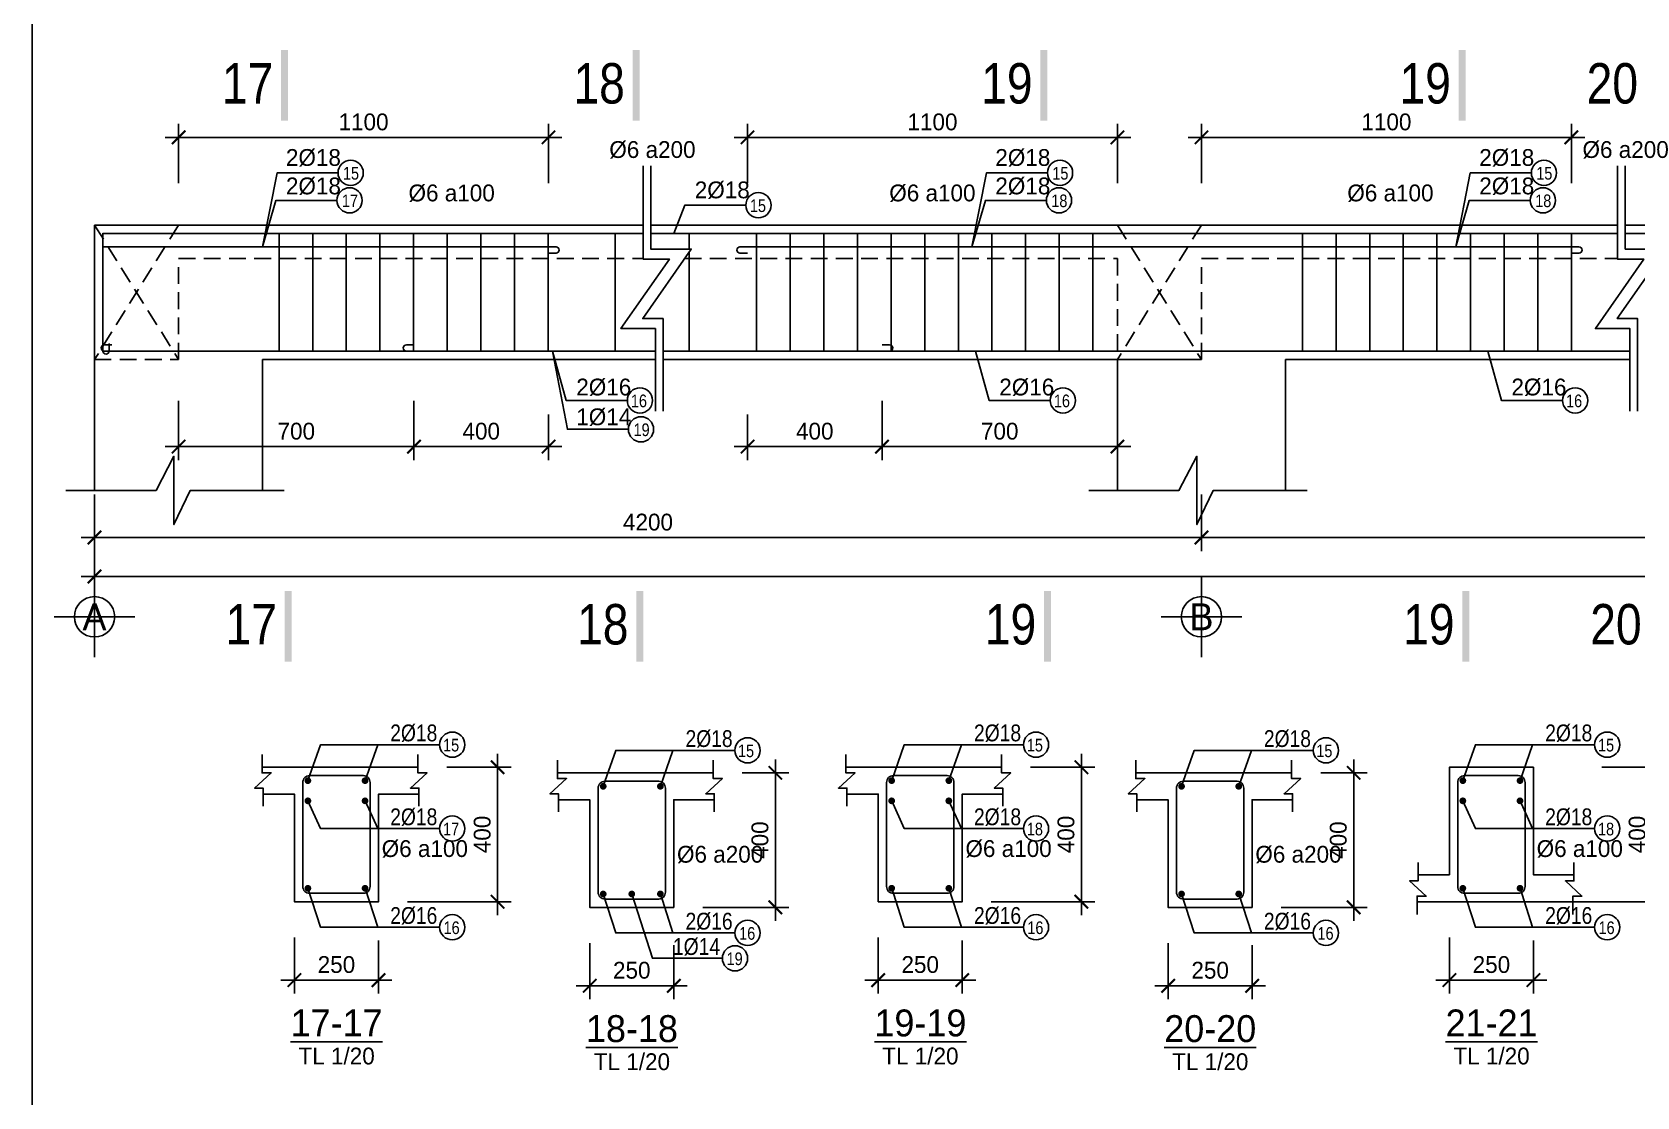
# Model space of a CAD drawing. Extents: x -317 to 4260, y -2056 to 757.
# Drawn here: x 3420.4 to 3659, y 491.1 to 649.3 of the extents above; entities that cross this region are included whole.
import ezdxf
from ezdxf.enums import TextEntityAlignment as Align

# ---------------------------------------------------------------- set-up
doc = ezdxf.new("R2010")
doc.units = 0
doc.header["$MEASUREMENT"] = 0
doc.linetypes.add('CENTER2', pattern=[1.125, 0.75, -0.125, 0.125, -0.125])
doc.linetypes.add('HIDDEN', pattern=[0.375, 0.25, -0.125])
doc.layers.get('0').update_dxf_attribs({"linetype": 'CONTINUOUS'})
doc.layers.get('DEFPOINTS').update_dxf_attribs({"linetype": 'CONTINUOUS'})
for name, color, linetype in [('cot', 8, 'CONTINUOUS'), ('DAI', 3, 'CONTINUOUS'), ('DIM', 1, 'CONTINUOUS'), ('DUT', 7, 'CENTER2'), ('MOTAAR', 1, 'CONTINUOUS'), ('TEXT', 7, 'CONTINUOUS'), ('THEP', 6, 'CONTINUOUS'), ('TU1', 9, 'CONTINUOUS'), ('TUONG', 7, 'CONTINUOUS')]:
    doc.layers.add(name, color=color, linetype=linetype)
doc.styles.add('DIM-NEW', font='VHELVCN.TTF')
doc.styles.add('style1', font='VGOUDYN.TTF')
doc.styles.add('T1', font='romans.shx')
doc.styles.add('T2', font='VTIMESN.TTF')
doc.dimstyles.new('TL20', dxfattribs={"dimtxt": 2.5, "dimasz": 2, "dimexe": 2, "dimexo": 2, "dimgap": 1, "dimtad": 1, "dimdec": 0, "dimlfac": 20, "dimzin": 0, "dimdsep": 46, "dimtxsty": 'T2', "dimblk": 'ARCHTICK', "dimcen": 2.5, "dimdle": 2, "dimclrd": 1, "dimclre": 1, "dimclrt": 2, "dimadec": 0, "dimazin": 0, "dimtfac": 1, "dimtdec": 0, "dimtix": 1, "dimtofl": 0, "dimtmove": 0, "dimatfit": 0, "dimldrblk": 'ARCHTICK', "dimfxl": 0, "dimtolj": 1, "dimtzin": 0, "dimlwd": -1, "dimlwe": -1, "dimarcsym": 0})

# ---------------------------------------------------------------- blocks, each defined once
blk = doc.blocks.new('_ARCHTICK')
at = {"color": 0, "linetype": 'ByBlock', "const_width": 0.15}
blk.add_lwpolyline([(-0.5, -0.5), (0.5, 0.5)], dxfattribs=at)
blk = doc.blocks.new('*D169')
at = {"layer": 'cot', "color": 1}
for p, q in [((3489.58, 542.07), (3489.58, 518.07)), ((3482.02, 540.07), (3491.58, 540.07)), ((3476.17, 520.07), (3491.58, 520.07))]:
    blk.add_line(p, q, dxfattribs=at)
at = {"layer": 'DEFPOINTS', "color": 0}
for p in [(3480.02, 540.07), (3474.17, 520.07), (3489.58, 520.07)]:
    blk.add_point(p, dxfattribs=at)
at = {"layer": 'cot', "color": 1, "xscale": 2, "yscale": 2, "zscale": 2}
for p, rotation in [((3489.58, 540.07), 90), ((3489.58, 520.07), 270)]:
    blk.add_blockref('_ARCHTICK', p, dxfattribs=dict(at, rotation=rotation))
at = {"layer": 'cot', "color": 2, "lineweight": -2, "insert": (3487.3, 530.07), "char_height": 2.5, "attachment_point": 5, "rotation": 90, "style": 'T2'}
blk.add_mtext('\\A1;400', dxfattribs=at)
blk = doc.blocks.new('*D168')
at = {"layer": 'cot', "color": 1}
for p, q in [((3459.37, 514.75), (3459.37, 506.42)), ((3471.87, 514.3), (3471.87, 506.42)), ((3457.37, 508.42), (3473.87, 508.42))]:
    blk.add_line(p, q, dxfattribs=at)
at = {"layer": 'DEFPOINTS', "color": 0}
for p in [(3459.37, 516.75), (3471.87, 516.3), (3471.87, 508.42)]:
    blk.add_point(p, dxfattribs=at)
at = {"layer": 'cot', "color": 1, "xscale": 2, "yscale": 2, "zscale": 2, "rotation": 180}
blk.add_blockref('_ARCHTICK', (3459.37, 508.42), dxfattribs=at)
at = {"layer": 'cot', "color": 1, "xscale": 2, "yscale": 2, "zscale": 2}
blk.add_blockref('_ARCHTICK', (3471.87, 508.42), dxfattribs=at)
at = {"layer": 'cot', "color": 2, "lineweight": -2, "insert": (3465.62, 510.72), "char_height": 2.5, "attachment_point": 5, "style": 'T2'}
blk.add_mtext('\\A1;250', dxfattribs=at)
blk = doc.blocks.new('*D171')
at = {"layer": 'cot', "color": 1}
for p, q in [((3530.88, 541.23), (3530.88, 517.23)), ((3525.97, 539.23), (3532.88, 539.23)), ((3520.12, 519.23), (3532.88, 519.23))]:
    blk.add_line(p, q, dxfattribs=at)
at = {"layer": 'DEFPOINTS', "color": 0}
for p in [(3523.97, 539.23), (3518.12, 519.23), (3530.88, 519.23)]:
    blk.add_point(p, dxfattribs=at)
at = {"layer": 'cot', "color": 1, "xscale": 2, "yscale": 2, "zscale": 2}
for p, rotation in [((3530.88, 539.23), 90), ((3530.88, 519.23), 270)]:
    blk.add_blockref('_ARCHTICK', p, dxfattribs=dict(at, rotation=rotation))
at = {"layer": 'cot', "color": 2, "lineweight": -2, "insert": (3528.6, 529.23), "char_height": 2.5, "attachment_point": 5, "rotation": 90, "style": 'T2'}
blk.add_mtext('\\A1;400', dxfattribs=at)
blk = doc.blocks.new('*D170')
at = {"layer": 'cot', "color": 1}
for p, q in [((3503.28, 513.9), (3503.28, 505.57)), ((3515.78, 513.62), (3515.78, 505.57)), ((3501.28, 507.57), (3517.78, 507.57))]:
    blk.add_line(p, q, dxfattribs=at)
at = {"layer": 'DEFPOINTS', "color": 0}
for p in [(3503.28, 515.9), (3515.78, 515.62), (3515.78, 507.57)]:
    blk.add_point(p, dxfattribs=at)
at = {"layer": 'cot', "color": 1, "xscale": 2, "yscale": 2, "zscale": 2, "rotation": 180}
blk.add_blockref('_ARCHTICK', (3503.28, 507.57), dxfattribs=at)
at = {"layer": 'cot', "color": 1, "xscale": 2, "yscale": 2, "zscale": 2}
blk.add_blockref('_ARCHTICK', (3515.78, 507.57), dxfattribs=at)
at = {"layer": 'cot', "color": 2, "lineweight": -2, "insert": (3509.53, 509.87), "char_height": 2.5, "attachment_point": 5, "style": 'T2'}
blk.add_mtext('\\A1;250', dxfattribs=at)
blk = doc.blocks.new('*D173')
at = {"layer": 'cot', "color": 1}
for p, q in [((3546.17, 514.75), (3546.17, 506.42)), ((3558.67, 514.3), (3558.67, 506.42)), ((3544.17, 508.42), (3560.67, 508.42))]:
    blk.add_line(p, q, dxfattribs=at)
at = {"layer": 'DEFPOINTS', "color": 0}
for p in [(3546.17, 516.75), (3558.67, 516.3), (3558.67, 508.42)]:
    blk.add_point(p, dxfattribs=at)
at = {"layer": 'cot', "color": 1, "xscale": 2, "yscale": 2, "zscale": 2, "rotation": 180}
blk.add_blockref('_ARCHTICK', (3546.17, 508.42), dxfattribs=at)
at = {"layer": 'cot', "color": 1, "xscale": 2, "yscale": 2, "zscale": 2}
blk.add_blockref('_ARCHTICK', (3558.67, 508.42), dxfattribs=at)
at = {"layer": 'cot', "color": 2, "lineweight": -2, "insert": (3552.42, 510.72), "char_height": 2.5, "attachment_point": 5, "style": 'T2'}
blk.add_mtext('\\A1;250', dxfattribs=at)
blk = doc.blocks.new('*D172')
at = {"layer": 'cot', "color": 1}
for p, q in [((3576.38, 542.07), (3576.38, 518.07)), ((3568.82, 540.07), (3578.38, 540.07)), ((3562.97, 520.07), (3578.38, 520.07))]:
    blk.add_line(p, q, dxfattribs=at)
at = {"layer": 'DEFPOINTS', "color": 0}
for p in [(3566.82, 540.07), (3560.97, 520.07), (3576.38, 520.07)]:
    blk.add_point(p, dxfattribs=at)
at = {"layer": 'cot', "color": 1, "xscale": 2, "yscale": 2, "zscale": 2}
for p, rotation in [((3576.38, 540.07), 90), ((3576.38, 520.07), 270)]:
    blk.add_blockref('_ARCHTICK', p, dxfattribs=dict(at, rotation=rotation))
at = {"layer": 'cot', "color": 2, "lineweight": -2, "insert": (3574.1, 530.07), "char_height": 2.5, "attachment_point": 5, "rotation": 90, "style": 'T2'}
blk.add_mtext('\\A1;400', dxfattribs=at)
blk = doc.blocks.new('*D175')
at = {"layer": 'cot', "color": 1}
for p, q in [((3589.28, 513.9), (3589.28, 505.57)), ((3601.78, 513.62), (3601.78, 505.57)), ((3587.28, 507.57), (3603.78, 507.57))]:
    blk.add_line(p, q, dxfattribs=at)
at = {"layer": 'DEFPOINTS', "color": 0}
for p in [(3589.28, 515.9), (3601.78, 515.62), (3601.78, 507.57)]:
    blk.add_point(p, dxfattribs=at)
at = {"layer": 'cot', "color": 1, "xscale": 2, "yscale": 2, "zscale": 2, "rotation": 180}
blk.add_blockref('_ARCHTICK', (3589.28, 507.57), dxfattribs=at)
at = {"layer": 'cot', "color": 1, "xscale": 2, "yscale": 2, "zscale": 2}
blk.add_blockref('_ARCHTICK', (3601.78, 507.57), dxfattribs=at)
at = {"layer": 'cot', "color": 2, "lineweight": -2, "insert": (3595.53, 509.87), "char_height": 2.5, "attachment_point": 5, "style": 'T2'}
blk.add_mtext('\\A1;250', dxfattribs=at)
blk = doc.blocks.new('*D174')
at = {"layer": 'cot', "color": 1}
for p, q in [((3616.87, 541.23), (3616.87, 517.23)), ((3611.97, 539.23), (3618.87, 539.23)), ((3606.11, 519.23), (3618.87, 519.23))]:
    blk.add_line(p, q, dxfattribs=at)
at = {"layer": 'DEFPOINTS', "color": 0}
for p in [(3609.97, 539.23), (3604.11, 519.23), (3616.87, 519.23)]:
    blk.add_point(p, dxfattribs=at)
at = {"layer": 'cot', "color": 1, "xscale": 2, "yscale": 2, "zscale": 2}
for p, rotation in [((3616.87, 539.23), 90), ((3616.87, 519.23), 270)]:
    blk.add_blockref('_ARCHTICK', p, dxfattribs=dict(at, rotation=rotation))
at = {"layer": 'cot', "color": 2, "lineweight": -2, "insert": (3614.59, 529.23), "char_height": 2.5, "attachment_point": 5, "rotation": 90, "style": 'T2'}
blk.add_mtext('\\A1;400', dxfattribs=at)
blk = doc.blocks.new('*D177')
at = {"layer": 'cot', "color": 1}
for p, q in [((3661.31, 542.07), (3661.31, 518.07)), ((3653.75, 540.07), (3663.31, 540.07)), ((3647.89, 520.07), (3663.31, 520.07))]:
    blk.add_line(p, q, dxfattribs=at)
at = {"layer": 'DEFPOINTS', "color": 0}
for p in [(3651.75, 540.07), (3645.89, 520.07), (3661.31, 520.07)]:
    blk.add_point(p, dxfattribs=at)
at = {"layer": 'cot', "color": 1, "xscale": 2, "yscale": 2, "zscale": 2}
for p, rotation in [((3661.31, 540.07), 90), ((3661.31, 520.07), 270)]:
    blk.add_blockref('_ARCHTICK', p, dxfattribs=dict(at, rotation=rotation))
at = {"layer": 'cot', "color": 2, "lineweight": -2, "insert": (3659.03, 530.07), "char_height": 2.5, "attachment_point": 5, "rotation": 90, "style": 'T2'}
blk.add_mtext('\\A1;400', dxfattribs=at)
blk = doc.blocks.new('*D176')
at = {"layer": 'cot', "color": 1}
for p, q in [((3631.1, 514.75), (3631.1, 506.42)), ((3643.6, 514.3), (3643.6, 506.42)), ((3629.1, 508.42), (3645.6, 508.42))]:
    blk.add_line(p, q, dxfattribs=at)
at = {"layer": 'DEFPOINTS', "color": 0}
for p in [(3631.1, 516.75), (3643.6, 516.3), (3643.6, 508.42)]:
    blk.add_point(p, dxfattribs=at)
at = {"layer": 'cot', "color": 1, "xscale": 2, "yscale": 2, "zscale": 2, "rotation": 180}
blk.add_blockref('_ARCHTICK', (3631.1, 508.42), dxfattribs=at)
at = {"layer": 'cot', "color": 1, "xscale": 2, "yscale": 2, "zscale": 2}
blk.add_blockref('_ARCHTICK', (3643.6, 508.42), dxfattribs=at)
at = {"layer": 'cot', "color": 2, "lineweight": -2, "insert": (3637.35, 510.72), "char_height": 2.5, "attachment_point": 5, "style": 'T2'}
blk.add_mtext('\\A1;250', dxfattribs=at)
blk = doc.blocks.new('*D199')
at = {"layer": 'DEFPOINTS', "color": 0}
for p in [(3546.74, 596.52), (3581.74, 596.52), (3546.74, 587.73)]:
    blk.add_point(p, dxfattribs=at)
at = {"layer": 'TUONG', "color": 1}
for p, q in [((3546.74, 594.52), (3546.74, 585.73)), ((3581.74, 594.52), (3581.74, 585.73)), ((3583.74, 587.73), (3544.74, 587.73))]:
    blk.add_line(p, q, dxfattribs=at)
at = {"layer": 'TUONG', "color": 1, "xscale": 2, "yscale": 2, "zscale": 2, "rotation": 180}
blk.add_blockref('_ARCHTICK', (3546.74, 587.73), dxfattribs=at)
at = {"layer": 'TUONG', "color": 1, "xscale": 2, "yscale": 2, "zscale": 2}
blk.add_blockref('_ARCHTICK', (3581.74, 587.73), dxfattribs=at)
at = {"layer": 'TUONG', "color": 2, "insert": (3564.24, 590.01), "char_height": 2.5, "attachment_point": 5, "style": 'T2'}
blk.add_mtext('\\A1;700', dxfattribs=at)
blk = doc.blocks.new('*D198')
at = {"layer": 'DEFPOINTS', "color": 0}
for p in [(3526.74, 594.52), (3546.74, 594.52), (3526.74, 587.73)]:
    blk.add_point(p, dxfattribs=at)
at = {"layer": 'TUONG', "color": 1}
for p, q in [((3526.74, 592.52), (3526.74, 585.73)), ((3546.74, 592.52), (3546.74, 585.73)), ((3548.74, 587.73), (3524.74, 587.73))]:
    blk.add_line(p, q, dxfattribs=at)
at = {"layer": 'TUONG', "color": 1, "xscale": 2, "yscale": 2, "zscale": 2, "rotation": 180}
blk.add_blockref('_ARCHTICK', (3526.74, 587.73), dxfattribs=at)
at = {"layer": 'TUONG', "color": 1, "xscale": 2, "yscale": 2, "zscale": 2}
blk.add_blockref('_ARCHTICK', (3546.74, 587.73), dxfattribs=at)
at = {"layer": 'TUONG', "color": 2, "insert": (3536.74, 590.01), "char_height": 2.5, "attachment_point": 5, "style": 'T2'}
blk.add_mtext('\\A1;400', dxfattribs=at)
blk = doc.blocks.new('*D197')
at = {"layer": 'DEFPOINTS', "color": 0}
for p in [(3429.65, 578.13), (4253.92, 578.13), (3429.65, 568.43)]:
    blk.add_point(p, dxfattribs=at)
at = {"layer": 'TUONG', "color": 1}
for p, q in [((3429.65, 576.13), (3429.65, 566.43)), ((4253.92, 576.13), (4253.92, 566.43)), ((4255.92, 568.43), (3427.65, 568.43))]:
    blk.add_line(p, q, dxfattribs=at)
at = {"layer": 'TUONG', "color": 1, "xscale": 2, "yscale": 2, "zscale": 2, "rotation": 180}
blk.add_blockref('_ARCHTICK', (3429.65, 568.43), dxfattribs=at)
at = {"layer": 'TUONG', "color": 1, "xscale": 2, "yscale": 2, "zscale": 2}
blk.add_blockref('_ARCHTICK', (4253.92, 568.43), dxfattribs=at)
at = {"layer": 'TUONG', "color": 2, "insert": (3841.78, 570.71), "char_height": 2.5, "attachment_point": 5, "style": 'T2'}
blk.add_mtext('\\A1;20800', dxfattribs=at)
blk = doc.blocks.new('truc2')
at = {"layer": 'MOTAAR'}
for p, q in [((0, -15), (0, 0)), ((7.5, -7.5), (-7.5, -7.5))]:
    blk.add_line(p, q, dxfattribs=at)
blk.add_lwpolyline([(0, -3.5), (0, -1.84)], dxfattribs=at)
blk.add_circle((0, -7.5), 3.75, dxfattribs=at)
at = {"layer": 'TEXT', "style": 'T2'}
blk.add_attdef('1', text='', height=5, dxfattribs=at).set_placement((0, -7.5), align=Align.MIDDLE_CENTER)
blk = doc.blocks.new('*D196')
at = {"layer": 'DEFPOINTS', "color": 0}
for p in [(3429.65, 582.6), (3594.24, 582.6), (3594.24, 574.21)]:
    blk.add_point(p, dxfattribs=at)
at = {"layer": 'TUONG', "color": 1}
for p, q in [((3429.65, 580.6), (3429.65, 572.21)), ((3594.24, 580.6), (3594.24, 572.21)), ((3427.65, 574.21), (3596.24, 574.21))]:
    blk.add_line(p, q, dxfattribs=at)
at = {"layer": 'TUONG', "color": 1, "xscale": 2, "yscale": 2, "zscale": 2, "rotation": 180}
blk.add_blockref('_ARCHTICK', (3429.65, 574.21), dxfattribs=at)
at = {"layer": 'TUONG', "color": 1, "xscale": 2, "yscale": 2, "zscale": 2}
blk.add_blockref('_ARCHTICK', (3594.24, 574.21), dxfattribs=at)
at = {"layer": 'TUONG', "color": 2, "insert": (3511.94, 576.49), "char_height": 2.5, "attachment_point": 5, "style": 'T2'}
blk.add_mtext('\\A1;4200', dxfattribs=at)
blk = doc.blocks.new('*D195')
at = {"layer": 'DEFPOINTS', "color": 0}
for p in [(3594.24, 582.6), (3738.23, 580.81), (3738.23, 574.21)]:
    blk.add_point(p, dxfattribs=at)
at = {"layer": 'TUONG', "color": 1}
for p, q in [((3594.24, 580.6), (3594.24, 572.21)), ((3738.23, 578.81), (3738.23, 572.21)), ((3592.24, 574.21), (3740.23, 574.21))]:
    blk.add_line(p, q, dxfattribs=at)
at = {"layer": 'TUONG', "color": 1, "xscale": 2, "yscale": 2, "zscale": 2, "rotation": 180}
blk.add_blockref('_ARCHTICK', (3594.24, 574.21), dxfattribs=at)
at = {"layer": 'TUONG', "color": 1, "xscale": 2, "yscale": 2, "zscale": 2}
blk.add_blockref('_ARCHTICK', (3738.23, 574.21), dxfattribs=at)
at = {"layer": 'TUONG', "color": 2, "insert": (3666.23, 576.49), "char_height": 2.5, "attachment_point": 5, "style": 'T2'}
blk.add_mtext('\\A1;4200', dxfattribs=at)
blk = doc.blocks.new('*D191')
at = {"layer": 'DEFPOINTS', "color": 0}
for p in [(3497.15, 633.7), (3442.15, 624.89), (3497.15, 624.89)]:
    blk.add_point(p, dxfattribs=at)
at = {"layer": 'TUONG', "color": 1}
for p, q in [((3442.15, 626.89), (3442.15, 635.7)), ((3497.15, 626.89), (3497.15, 635.7)), ((3440.15, 633.7), (3499.15, 633.7))]:
    blk.add_line(p, q, dxfattribs=at)
at = {"layer": 'TUONG', "color": 1, "xscale": 2, "yscale": 2, "zscale": 2, "rotation": 180}
blk.add_blockref('_ARCHTICK', (3442.15, 633.7), dxfattribs=at)
at = {"layer": 'TUONG', "color": 1, "xscale": 2, "yscale": 2, "zscale": 2}
blk.add_blockref('_ARCHTICK', (3497.15, 633.7), dxfattribs=at)
at = {"layer": 'TUONG', "color": 2, "insert": (3469.65, 635.98), "char_height": 2.5, "attachment_point": 5, "style": 'T2'}
blk.add_mtext('\\A1;1100', dxfattribs=at)
blk = doc.blocks.new('*D190')
at = {"layer": 'DEFPOINTS', "color": 0}
for p in [(3442.15, 596.52), (3477.15, 596.52), (3477.15, 587.73)]:
    blk.add_point(p, dxfattribs=at)
at = {"layer": 'TUONG', "color": 1}
for p, q in [((3442.15, 594.52), (3442.15, 585.73)), ((3477.15, 594.52), (3477.15, 585.73)), ((3440.15, 587.73), (3479.15, 587.73))]:
    blk.add_line(p, q, dxfattribs=at)
at = {"layer": 'TUONG', "color": 1, "xscale": 2, "yscale": 2, "zscale": 2, "rotation": 180}
blk.add_blockref('_ARCHTICK', (3442.15, 587.73), dxfattribs=at)
at = {"layer": 'TUONG', "color": 1, "xscale": 2, "yscale": 2, "zscale": 2}
blk.add_blockref('_ARCHTICK', (3477.15, 587.73), dxfattribs=at)
at = {"layer": 'TUONG', "color": 2, "insert": (3459.65, 590.01), "char_height": 2.5, "attachment_point": 5, "style": 'T2'}
blk.add_mtext('\\A1;700', dxfattribs=at)
blk = doc.blocks.new('*D189')
at = {"layer": 'DEFPOINTS', "color": 0}
for p in [(3477.15, 594.52), (3497.15, 594.52), (3497.15, 587.73)]:
    blk.add_point(p, dxfattribs=at)
at = {"layer": 'TUONG', "color": 1}
for p, q in [((3477.15, 592.52), (3477.15, 585.73)), ((3497.15, 592.52), (3497.15, 585.73)), ((3475.15, 587.73), (3499.15, 587.73))]:
    blk.add_line(p, q, dxfattribs=at)
at = {"layer": 'TUONG', "color": 1, "xscale": 2, "yscale": 2, "zscale": 2, "rotation": 180}
blk.add_blockref('_ARCHTICK', (3477.15, 587.73), dxfattribs=at)
at = {"layer": 'TUONG', "color": 1, "xscale": 2, "yscale": 2, "zscale": 2}
blk.add_blockref('_ARCHTICK', (3497.15, 587.73), dxfattribs=at)
at = {"layer": 'TUONG', "color": 2, "insert": (3487.15, 590.01), "char_height": 2.5, "attachment_point": 5, "style": 'T2'}
blk.add_mtext('\\A1;400', dxfattribs=at)
blk = doc.blocks.new('*D188')
at = {"layer": 'DEFPOINTS', "color": 0}
for p in [(3581.74, 633.7), (3526.74, 624.89), (3581.74, 624.89)]:
    blk.add_point(p, dxfattribs=at)
at = {"layer": 'TUONG', "color": 1}
for p, q in [((3526.74, 626.89), (3526.74, 635.7)), ((3581.74, 626.89), (3581.74, 635.7)), ((3524.74, 633.7), (3583.74, 633.7))]:
    blk.add_line(p, q, dxfattribs=at)
at = {"layer": 'TUONG', "color": 1, "xscale": 2, "yscale": 2, "zscale": 2, "rotation": 180}
blk.add_blockref('_ARCHTICK', (3526.74, 633.7), dxfattribs=at)
at = {"layer": 'TUONG', "color": 1, "xscale": 2, "yscale": 2, "zscale": 2}
blk.add_blockref('_ARCHTICK', (3581.74, 633.7), dxfattribs=at)
at = {"layer": 'TUONG', "color": 2, "insert": (3554.24, 635.98), "char_height": 2.5, "attachment_point": 5, "style": 'T2'}
blk.add_mtext('\\A1;1100', dxfattribs=at)
blk = doc.blocks.new('*D187')
at = {"layer": 'DEFPOINTS', "color": 0}
for p in [(3649.24, 633.7), (3594.24, 624.89), (3649.24, 624.89)]:
    blk.add_point(p, dxfattribs=at)
at = {"layer": 'TUONG', "color": 1}
for p, q in [((3594.24, 626.89), (3594.24, 635.7)), ((3649.24, 626.89), (3649.24, 635.7)), ((3592.24, 633.7), (3651.24, 633.7))]:
    blk.add_line(p, q, dxfattribs=at)
at = {"layer": 'TUONG', "color": 1, "xscale": 2, "yscale": 2, "zscale": 2, "rotation": 180}
blk.add_blockref('_ARCHTICK', (3594.24, 633.7), dxfattribs=at)
at = {"layer": 'TUONG', "color": 1, "xscale": 2, "yscale": 2, "zscale": 2}
blk.add_blockref('_ARCHTICK', (3649.24, 633.7), dxfattribs=at)
at = {"layer": 'TUONG', "color": 2, "insert": (3621.74, 635.98), "char_height": 2.5, "attachment_point": 5, "style": 'T2'}
blk.add_mtext('\\A1;1100', dxfattribs=at)

msp = doc.modelspace()

# ---------------------------------------------------------------- linework, layer by layer
at = {"layer": 'cot', "lineweight": -2, "ltscale": 10}
for points in [[(3461.374, 538.071), (3463.253, 543.419), (3480.967, 543.419)], [(3469.874, 538.071), (3471.753, 543.419)], [(3505.283, 537.228), (3507.161, 542.576), (3524.875, 542.576)], [(3513.783, 537.228), (3515.661, 542.576)], [(3548.175, 538.071), (3550.053, 543.419), (3567.767, 543.419)], [(3556.675, 538.071), (3558.553, 543.419)], [(3591.276, 537.228), (3593.155, 542.576), (3610.869, 542.576)], [(3599.776, 537.228), (3601.655, 542.576)], [(3633.102, 538.071), (3634.98, 543.419), (3652.694, 543.419)], [(3641.602, 538.071), (3643.48, 543.419)], [(3461.374, 535.071), (3463.253, 530.946), (3480.967, 530.946)], [(3469.874, 535.071), (3471.753, 530.946)], [(3548.175, 535.071), (3550.053, 530.946), (3567.767, 530.946)], [(3556.675, 535.071), (3558.553, 530.946)], [(3633.102, 535.071), (3634.98, 530.946), (3652.694, 530.946)], [(3641.602, 535.071), (3643.48, 530.946)], [(3461.374, 522.071), (3463.253, 516.277), (3480.967, 516.277)], [(3469.874, 522.071), (3471.753, 516.277)], [(3505.283, 521.228), (3507.161, 515.433), (3524.875, 515.433)], [(3509.533, 521.228), (3512.605, 511.66), (3523.007, 511.66)], [(3513.783, 521.228), (3515.661, 515.433)], [(3548.175, 522.071), (3550.053, 516.277), (3567.767, 516.277)], [(3556.675, 522.071), (3558.553, 516.277)], [(3591.276, 521.228), (3593.155, 515.433), (3610.869, 515.433)], [(3599.776, 521.228), (3601.655, 515.433)], [(3633.102, 522.071), (3634.98, 516.277), (3652.694, 516.277)], [(3641.602, 522.071), (3643.48, 516.277)]]:
    msp.add_lwpolyline(points, dxfattribs=at)
at = {"layer": 'DAI'}
for p, q in [((3457.085, 601.919), (3457.085, 619.419)), ((3462.085, 601.919), (3462.085, 619.419)), ((3467.085, 601.919), (3467.085, 619.419)), ((3472.085, 601.919), (3472.085, 619.419)), ((3477.085, 601.919), (3477.085, 619.419)), ((3482.085, 601.919), (3482.085, 619.419)), ((3487.085, 601.919), (3487.085, 619.419)), ((3492.085, 601.919), (3492.085, 619.419)), ((3497.085, 601.919), (3497.085, 619.419)), ((3507.085, 601.919), (3507.085, 619.419)), ((3518.09, 617.097), (3518.09, 619.419)), ((3528.09, 601.919), (3528.09, 619.419)), ((3533.09, 601.919), (3533.09, 619.419)), ((3538.09, 601.919), (3538.09, 619.419)), ((3543.09, 601.919), (3543.09, 619.419)), ((3548.09, 601.919), (3548.09, 619.419)), ((3553.09, 601.919), (3553.09, 619.419)), ((3558.09, 601.919), (3558.09, 619.419)), ((3563.09, 601.919), (3563.09, 619.419)), ((3568.09, 601.919), (3568.09, 619.419)), ((3573.09, 601.919), (3573.09, 619.419)), ((3578.09, 601.919), (3578.09, 619.419)), ((3609.252, 601.919), (3609.252, 619.419)), ((3614.252, 601.919), (3614.252, 619.419)), ((3619.252, 601.919), (3619.252, 619.419)), ((3624.252, 601.919), (3624.252, 619.419)), ((3629.252, 601.919), (3629.252, 619.419)), ((3634.252, 601.919), (3634.252, 619.419)), ((3639.252, 601.919), (3639.252, 619.419)), ((3644.252, 601.919), (3644.252, 619.419)), ((3649.252, 601.919), (3649.252, 619.419)), ((3518.09, 601.919), (3518.09, 616.682))]:
    msp.add_line(p, q, dxfattribs=at)
for points in [[(3470.624, 537.821, 0.4142136), (3469.624, 538.821), (3461.624, 538.821, 0.4142136), (3460.624, 537.821), (3460.624, 522.321, 0.4142136), (3461.624, 521.321), (3469.624, 521.321, 0.4142136), (3470.624, 522.321)], [(3514.533, 536.978, 0.4142136), (3513.533, 537.978), (3505.533, 537.978, 0.4142136), (3504.533, 536.978), (3504.533, 521.478, 0.4142136), (3505.533, 520.478), (3513.533, 520.478, 0.4142136), (3514.533, 521.478)], [(3557.425, 537.821, 0.4142136), (3556.425, 538.821), (3548.425, 538.821, 0.4142136), (3547.425, 537.821), (3547.425, 522.321, 0.4142136), (3548.425, 521.321), (3556.425, 521.321, 0.4142136), (3557.425, 522.321)], [(3600.526, 536.978, 0.4142136), (3599.526, 537.978), (3591.526, 537.978, 0.4142136), (3590.526, 536.978), (3590.526, 521.478, 0.4142136), (3591.526, 520.478), (3599.526, 520.478, 0.4142136), (3600.526, 521.478)], [(3642.352, 537.821, 0.4142136), (3641.352, 538.821), (3633.352, 538.821, 0.4142136), (3632.352, 537.821), (3632.352, 522.321, 0.4142136), (3633.352, 521.321), (3641.352, 521.321, 0.4142136), (3642.352, 522.321)]]:
    msp.add_lwpolyline(points, format="xyb", close=True, dxfattribs=at)
at = {"layer": 'DUT', "linetype": 'HIDDEN', "ltscale": 10}
for p, q in [((3442.147, 620.669), (3429.647, 600.669)), ((3429.647, 620.669), (3442.147, 600.669)), ((3594.238, 620.669), (3581.738, 600.669)), ((3581.738, 620.669), (3594.238, 600.669))]:
    msp.add_line(p, q, dxfattribs=at)
for points in [[(3442.147, 620.669), (3429.647, 620.669), (3429.647, 600.669), (3442.147, 600.669), (3442.147, 615.669), (3511.209, 615.669)], [(3517.384, 615.669), (3581.738, 615.669), (3581.738, 600.669), (3594.238, 600.669), (3594.238, 615.669), (3656.095, 615.669)]]:
    msp.add_lwpolyline(points, dxfattribs=at)
at = {"layer": 'TEXT', "ltscale": 10}
msp.add_lwpolyline([(3420.367, 162.589), (4260.367, 162.589), (4260.367, 756.589), (3420.367, 756.589)], close=True, dxfattribs=at)
for points in [[(3457.38, 636.191), (3458.43, 636.191), (3457.38, 646.691), (3458.43, 646.691)], [(3509.647, 636.191), (3510.697, 636.191), (3509.647, 646.691), (3510.697, 646.691)], [(3570.274, 636.191), (3571.324, 636.191), (3570.274, 646.691), (3571.324, 646.691)], [(3632.47, 636.191), (3633.52, 636.191), (3632.47, 646.691), (3633.52, 646.691)], [(3457.919, 555.78), (3458.969, 555.78), (3457.919, 566.28), (3458.969, 566.28)], [(3510.186, 555.78), (3511.236, 555.78), (3510.186, 566.28), (3511.236, 566.28)], [(3570.814, 555.78), (3571.864, 555.78), (3570.814, 566.28), (3571.864, 566.28)], [(3633.009, 555.78), (3634.059, 555.78), (3633.009, 566.28), (3634.059, 566.28)]]:
    msp.add_trace(points, dxfattribs=at)
at = {"layer": 'THEP', "ltscale": 10}
for points in [[(3431.834, 603.068), (3431.834, 601.941, -1), (3430.897, 601.941), (3430.897, 619.459)], [(3497.147, 616.482), (3498.274, 616.482, 1), (3498.274, 617.419), (3497.147, 617.419), (3430.897, 617.419)], [(3649.238, 616.482), (3650.366, 616.482, 1), (3650.366, 617.419), (3649.238, 617.419), (3582.988, 617.419), (3526.738, 617.419), (3525.611, 617.419, 1), (3525.611, 616.482), (3526.738, 616.482)], [(3432.228, 602.857), (3431.101, 602.857, 1), (3431.101, 601.919), (3432.507, 601.919), (3453.28, 601.919), (3455.717, 601.919), (3450.369, 601.919), (3450.706, 601.919), (3447.457, 601.919), (3508.867, 601.919), (3513.05, 601.919)], [(3477.147, 601.919), (3476.02, 601.919, -1), (3476.02, 602.857), (3477.147, 602.857)], [(3546.738, 601.919), (3547.866, 601.919, 1), (3547.866, 602.857), (3546.738, 602.857)]]:
    msp.add_lwpolyline(points, format="xyb", dxfattribs=at)
for points in [[(3511.209, 619.419), (3430.897, 619.419)], [(3430.897, 619.419), (3430.897, 619.419)], [(3656.095, 619.419), (3512.355, 619.419)], [(4019.098, 619.419), (3657.242, 619.419)], [(3514.197, 601.919), (3657.937, 601.919)]]:
    msp.add_lwpolyline(points, dxfattribs=at)
at = {"layer": 'THEP', "const_width": 0.5}
for points in [[(3461.124, 538.071, 1), (3461.624, 538.071, 1)], [(3470.124, 538.071, -1), (3469.624, 538.071, -1)], [(3505.033, 537.228, 1), (3505.533, 537.228, 1)], [(3514.033, 537.228, -1), (3513.533, 537.228, -1)], [(3547.925, 538.071, 1), (3548.425, 538.071, 1)], [(3556.925, 538.071, -1), (3556.425, 538.071, -1)], [(3591.026, 537.228, 1), (3591.526, 537.228, 1)], [(3600.026, 537.228, -1), (3599.526, 537.228, -1)], [(3632.852, 538.071, 1), (3633.352, 538.071, 1)], [(3641.852, 538.071, -1), (3641.352, 538.071, -1)], [(3461.124, 535.071, 1), (3461.624, 535.071, 1)], [(3470.124, 535.071, -1), (3469.624, 535.071, -1)], [(3547.925, 535.071, 1), (3548.425, 535.071, 1)], [(3556.925, 535.071, -1), (3556.425, 535.071, -1)], [(3632.852, 535.071, 1), (3633.352, 535.071, 1)], [(3641.852, 535.071, -1), (3641.352, 535.071, -1)], [(3461.124, 522.071, -1), (3461.624, 522.071, -1)], [(3470.124, 522.071, 1), (3469.624, 522.071, 1)], [(3547.925, 522.071, -1), (3548.425, 522.071, -1)], [(3556.925, 522.071, 1), (3556.425, 522.071, 1)], [(3632.852, 522.071, -1), (3633.352, 522.071, -1)], [(3641.852, 522.071, 1), (3641.352, 522.071, 1)], [(3505.033, 521.228, -1), (3505.533, 521.228, -1)], [(3509.783, 521.228, 1), (3509.283, 521.228, 1)], [(3514.033, 521.228, 1), (3513.533, 521.228, 1)], [(3591.026, 521.228, -1), (3591.526, 521.228, -1)], [(3600.026, 521.228, 1), (3599.526, 521.228, 1)]]:
    msp.add_lwpolyline(points, format="xyb", close=True, dxfattribs=at)
at = {"layer": 'TU1', "lineweight": -2, "ltscale": 10}
for points in [[(3454.61, 617.419), (3456.782, 628.426), (3465.857, 628.426)], [(3560.089, 617.419), (3562.261, 628.426), (3571.336, 628.426)], [(3632.043, 617.419), (3634.214, 628.426), (3643.29, 628.426)], [(3454.61, 617.419), (3456.627, 624.336), (3465.702, 624.336)], [(3515.796, 619.419), (3517.412, 623.609), (3526.488, 623.609)], [(3560.089, 617.419), (3562.106, 624.336), (3571.181, 624.336)], [(3632.043, 617.419), (3634.059, 624.336), (3643.134, 624.336)], [(3497.76, 601.919), (3499.797, 594.593), (3508.872, 594.593)], [(3497.76, 601.919), (3499.952, 590.299), (3509.027, 590.299)], [(3560.653, 601.919), (3562.69, 594.593), (3571.765, 594.593)], [(3636.811, 601.919), (3638.848, 594.593), (3647.923, 594.593)]]:
    msp.add_lwpolyline(points, dxfattribs=at)
at = {"layer": 'TU1'}
for points in [[(3454.566, 541.946), (3454.566, 539.228), (3455.926, 539.228), (3453.46, 536.973), (3454.722, 536.973), (3454.722, 534.259)], [(3477.729, 541.946), (3477.729, 539.228), (3479.089, 539.228), (3476.622, 536.973), (3477.884, 536.973), (3477.884, 534.259)], [(3541.366, 541.946), (3541.366, 539.228), (3542.726, 539.228), (3540.26, 536.973), (3541.522, 536.973), (3541.522, 534.259)], [(3564.529, 541.946), (3564.529, 539.228), (3565.889, 539.228), (3563.422, 536.973), (3564.685, 536.973), (3564.685, 534.259)], [(3498.475, 541.102), (3498.475, 538.384), (3499.835, 538.384), (3497.368, 536.129), (3498.631, 536.129), (3498.631, 533.415)], [(3521.637, 541.102), (3521.637, 538.384), (3522.998, 538.384), (3520.531, 536.129), (3521.793, 536.129), (3521.793, 533.415)], [(3584.468, 541.102), (3584.468, 538.384), (3585.828, 538.384), (3583.362, 536.129), (3584.624, 536.129), (3584.624, 533.415)], [(3607.631, 541.102), (3607.631, 538.384), (3608.991, 538.384), (3606.524, 536.129), (3607.786, 536.129), (3607.786, 533.415)], [(3626.293, 518.197), (3626.293, 520.915), (3627.653, 520.915), (3625.187, 523.17), (3626.449, 523.17), (3626.449, 525.883)], [(3649.456, 518.197), (3649.456, 520.915), (3650.816, 520.915), (3648.35, 523.17), (3649.612, 523.17), (3649.612, 525.883)]]:
    msp.add_lwpolyline(points, dxfattribs=at)
at = {"layer": 'TU1', "ltscale": 10}
for centre in [(3467.732, 628.426), (3573.211, 628.426), (3645.165, 628.426), (3467.577, 624.336), (3528.363, 623.609), (3573.056, 624.336), (3645.009, 624.336), (3510.747, 594.593), (3573.64, 594.593), (3649.798, 594.593), (3510.902, 590.299), (3482.842, 543.419), (3526.75, 542.576), (3569.642, 543.419), (3612.744, 542.576), (3654.569, 543.419), (3482.842, 530.946), (3569.642, 530.946), (3654.569, 530.946), (3482.842, 516.277), (3569.642, 516.277), (3654.569, 516.277), (3526.75, 515.433), (3612.744, 515.433), (3524.882, 511.66)]:
    msp.add_circle(centre, 1.875, dxfattribs=at)
at = {"layer": 'TUONG'}
for p, q in [((3429.647, 620.669), (3429.647, 581.221)), ((3429.647, 620.669), (3511.209, 620.669)), ((3512.355, 620.669), (3656.095, 620.669)), ((3657.242, 620.669), (4019.098, 620.669)), ((3454.647, 600.669), (3454.647, 581.221)), ((3454.647, 600.669), (3513.05, 600.669)), ((3514.197, 600.669), (3594.238, 600.669)), ((3581.738, 600.669), (3581.738, 581.221)), ((3606.738, 600.669), (3606.738, 581.221)), ((3606.738, 600.669), (3657.937, 600.669))]:
    msp.add_line(p, q, dxfattribs=at)
for points in [[(3511.209, 629.451), (3511.209, 615.597), (3515.124, 615.597), (3507.917, 605.262), (3513.05, 605.262), (3513.05, 593.008)], [(3512.355, 629.451), (3512.355, 617.097), (3518.379, 617.097), (3511.172, 606.762), (3514.197, 606.762), (3514.197, 593.008)], [(3656.095, 629.451), (3656.095, 615.597), (3660.011, 615.597), (3652.804, 605.262), (3657.937, 605.262), (3657.937, 593.008)], [(3657.242, 629.451), (3657.242, 617.097), (3663.265, 617.097), (3656.058, 606.762), (3659.083, 606.762), (3659.083, 593.008)], [(3425.386, 581.221), (3438.804, 581.221), (3441.459, 586.304), (3441.459, 576.138), (3443.893, 581.221), (3457.856, 581.221)], [(3577.477, 581.221), (3590.895, 581.221), (3593.551, 586.304), (3593.551, 576.138), (3595.985, 581.221), (3609.947, 581.221)], [(3477.729, 540.071), (3454.566, 540.071)], [(3564.529, 540.071), (3541.366, 540.071)], [(3626.488, 524.071), (3631.102, 524.071), (3631.102, 540.071), (3643.602, 540.071), (3643.602, 524.071), (3649.651, 524.071)], [(3521.637, 539.228), (3498.475, 539.228)], [(3607.631, 539.228), (3584.468, 539.228)], [(3454.761, 536.071), (3459.374, 536.071), (3459.374, 520.071), (3471.874, 520.071), (3471.874, 536.071), (3477.923, 536.071)], [(3498.67, 535.228), (3503.283, 535.228), (3503.283, 519.228), (3515.783, 519.228), (3515.783, 535.228), (3521.832, 535.228)], [(3541.561, 536.071), (3546.175, 536.071), (3546.175, 520.071), (3558.675, 520.071), (3558.675, 536.071), (3564.724, 536.071)], [(3584.663, 535.228), (3589.276, 535.228), (3589.276, 519.228), (3601.776, 519.228), (3601.776, 535.228), (3607.825, 535.228)], [(3649.456, 520.071), (3626.293, 520.071)]]:
    msp.add_lwpolyline(points, dxfattribs=at)

# ---------------------------------------------------------------- block references
at = {"layer": 'DIM', "ltscale": 10, "xscale": 0.8000000000000002, "yscale": 0.8000000000000002, "zscale": 0.8000000000000002}
for p, values in [((3429.647, 568.429), {'1': 'A'}), ((3594.238, 568.429), {'1': 'B'})]:
    msp.add_blockref('truc2', p, dxfattribs=at).add_auto_attribs(values)

# ---------------------------------------------------------------- texts
at = {"layer": 'TEXT', "ltscale": 10}
for s, height, style, p in [('17', 6, 'DIM-NEW', (3448.59, 638.733)), ('18', 6, 'DIM-NEW', (3500.857, 638.733)), ('19', 6, 'DIM-NEW', (3561.485, 638.733)), ('19', 6, 'DIM-NEW', (3623.68, 638.733)), ('20', 6, 'DIM-NEW', (3651.507, 638.733)), ('%%2546 a200', 2.5, 'style1', (3506.193, 630.639)), ('%%2546 a200', 2.5, 'style1', (3650.895, 630.639)), ('2%%25418', 2.5, 'style1', (3458.108, 629.458)), ('2%%25418', 2.5, 'style1', (3563.587, 629.458)), ('2%%25418', 2.5, 'style1', (3635.54, 629.458)), ('2%%25418', 2.5, 'style1', (3458.108, 625.231)), ('15', 1.875, 'DIM-NEW', (3466.588, 627.42)), ('2%%25418', 2.5, 'style1', (3563.587, 625.231)), ('15', 1.875, 'DIM-NEW', (3572.067, 627.42)), ('2%%25418', 2.5, 'style1', (3635.54, 625.231)), ('15', 1.875, 'DIM-NEW', (3644.02, 627.42)), ('17', 1.875, 'DIM-NEW', (3466.433, 623.329)), ('%%2546 a100', 2.5, 'style1', (3476.339, 624.187)), ('2%%25418', 2.5, 'style1', (3518.898, 624.64)), ('%%2546 a100', 2.5, 'style1', (3547.818, 624.187)), ('18', 1.875, 'DIM-NEW', (3571.912, 623.329)), ('%%2546 a100', 2.5, 'style1', (3615.922, 624.187)), ('18', 1.875, 'DIM-NEW', (3643.865, 623.329)), ('15', 1.875, 'DIM-NEW', (3527.097, 622.602)), ('2%%25416', 2.5, 'style1', (3501.278, 595.336)), ('2%%25416', 2.5, 'style1', (3564.171, 595.336)), ('2%%25416', 2.5, 'style1', (3640.329, 595.336)), ('16', 1.875, 'DIM-NEW', (3509.4, 593.586)), ('16', 1.875, 'DIM-NEW', (3572.293, 593.586)), ('16', 1.875, 'DIM-NEW', (3648.451, 593.586)), ('1%%25414', 2.5, 'style1', (3501.278, 590.907)), ('19', 1.875, 'DIM-NEW', (3509.797, 589.293)), ('17', 6, 'DIM-NEW', (3449.13, 558.321)), ('18', 6, 'DIM-NEW', (3501.397, 558.321)), ('19', 6, 'DIM-NEW', (3562.024, 558.321)), ('19', 6, 'DIM-NEW', (3624.22, 558.321)), ('20', 6, 'DIM-NEW', (3652.047, 558.321)), ('15', 1.875, 'DIM-NEW', (3481.476, 542.413)), ('15', 1.875, 'DIM-NEW', (3568.276, 542.413)), ('15', 1.875, 'DIM-NEW', (3653.203, 542.413)), ('15', 1.875, 'DIM-NEW', (3525.322, 541.569)), ('15', 1.875, 'DIM-NEW', (3611.316, 541.569)), ('17', 1.875, 'DIM-NEW', (3481.476, 529.939)), ('18', 1.875, 'DIM-NEW', (3568.276, 529.939)), ('18', 1.875, 'DIM-NEW', (3653.203, 529.939)), ('%%2546 a100', 2.5, 'style1', (3472.346, 526.723)), ('%%2546 a200', 2.5, 'style1', (3516.255, 525.879)), ('%%2546 a100', 2.5, 'style1', (3559.146, 526.723)), ('%%2546 a200', 2.5, 'style1', (3602.248, 525.879)), ('%%2546 a100', 2.5, 'style1', (3644.073, 526.723)), ('16', 1.875, 'DIM-NEW', (3481.55, 515.27)), ('16', 1.875, 'DIM-NEW', (3525.498, 514.426)), ('16', 1.875, 'DIM-NEW', (3568.351, 515.27)), ('16', 1.875, 'DIM-NEW', (3611.491, 514.426)), ('16', 1.875, 'DIM-NEW', (3653.278, 515.27)), ('19', 1.875, 'DIM-NEW', (3523.629, 510.653))]:
    msp.add_text(s, height=height, dxfattribs=dict(at, style=style)).set_placement(p)
at = {"layer": 'TEXT', "style": 'DIM-NEW'}
for s, p in [('2%%25418', (3473.615, 543.919)), ('2%%25418', (3560.415, 543.919)), ('2%%25418', (3645.343, 543.919)), ('2%%25418', (3517.524, 543.076)), ('2%%25418', (3603.517, 543.076)), ('2%%25418', (3473.615, 531.446)), ('2%%25418', (3560.415, 531.446)), ('2%%25418', (3645.343, 531.446)), ('2%%25416', (3473.615, 516.777)), ('2%%25416', (3517.524, 515.933)), ('2%%25416', (3560.415, 516.777)), ('2%%25416', (3603.517, 515.933)), ('2%%25416', (3645.343, 516.777)), ('1%%25414', (3515.656, 512.16))]:
    e = msp.add_text(s, height=2.5, dxfattribs=at)
    e.set_placement(p)
    e.dxf.unprotected_set("ltscale", 0)
at = {"layer": 'TEXT', "char_height": 4, "attachment_point": 5, "line_spacing_factor": 0.85, "style": 'T1'}
for s, insert, width in [('{\\fVNI-Aptima|b0|i0|c0|p2;\\L17-17\\P\\H0.625x;\\lTL 1/20}', (3465.647, 499.952), 20.53333), ('{\\fVNI-Aptima|b0|i0|c0|p2;\\L19-19\\P\\H0.625x;\\lTL 1/20}', (3552.447, 499.952), 20.53333), ('{\\fVNI-Aptima|b0|i0|c0|p2;\\L21-21\\P\\H0.625x;\\lTL 1/20}', (3637.374, 499.952), 20.53333), ('{\\fVNI-Aptima|b0|i0|c0|p2;\\L18-18\\P\\H0.625x;\\lTL 1/20}', (3509.555, 499.108), 17.56522), ('{\\fVNI-Aptima|b0|i0|c0|p2;\\L20-20\\P\\H0.625x;\\lTL 1/20}', (3595.549, 499.108), 17.56522)]:
    msp.add_mtext(s, dxfattribs=dict(at, insert=insert, width=width))

# ---------------------------------------------------------------- dimensions: what is measured, and where the dimension line sits
at = {"layer": 'cot', "lineweight": -2, "ltscale": 10}
for base, p1, p2, picture, middle in [((3489.584, 520.071), (3480.02, 540.071), (3474.166, 520.071), '*D169', (3487.304, 530.071)), ((3576.384, 520.071), (3566.82, 540.071), (3560.966, 520.071), '*D172', (3574.104, 530.071)), ((3661.311, 520.071), (3651.747, 540.071), (3645.893, 520.071), '*D177', (3659.031, 530.071)), ((3530.876, 519.228), (3523.973, 539.228), (3518.119, 519.228), '*D171', (3528.597, 529.228)), ((3616.87, 519.228), (3609.967, 539.228), (3604.112, 519.228), '*D174', (3614.59, 529.228))]:
    dim = msp.add_linear_dim(base=base, p1=p1, p2=p2, angle=90, dimstyle='TL20', dxfattribs=at)
    dim.commit()
    dim.dimension.update_dxf_attribs({"geometry": picture, "text_midpoint": middle})
for base, p1, p2, picture, middle in [((3471.874, 508.416), (3459.374, 516.747), (3471.874, 516.3), '*D168', (3465.624, 510.716)), ((3515.783, 507.573), (3503.283, 515.903), (3515.783, 515.618), '*D170', (3509.533, 509.873)), ((3558.675, 508.416), (3546.175, 516.747), (3558.675, 516.3), '*D173', (3552.425, 510.716)), ((3601.776, 507.573), (3589.276, 515.903), (3601.776, 515.618), '*D175', (3595.526, 509.873)), ((3643.602, 508.416), (3631.102, 516.747), (3643.602, 516.3), '*D176', (3637.352, 510.716))]:
    dim = msp.add_linear_dim(base=base, p1=p1, p2=p2, dimstyle='TL20', dxfattribs=at)
    dim.commit()
    dim.dimension.update_dxf_attribs({"geometry": picture, "text_midpoint": middle})
at = {"layer": 'TUONG'}
for base, p1, p2, picture, middle in [((3497.147, 633.698), (3442.147, 624.889), (3497.147, 624.889), '*D191', (3469.647, 635.978)), ((3581.738, 633.698), (3526.738, 624.889), (3581.738, 624.889), '*D188', (3554.238, 635.978)), ((3649.238, 633.698), (3594.238, 624.889), (3649.238, 624.889), '*D187', (3621.738, 635.978)), ((3477.147, 587.734), (3442.147, 596.52), (3477.147, 596.52), '*D190', (3459.647, 590.013)), ((3497.147, 587.734), (3477.147, 594.52), (3497.147, 594.52), '*D189', (3487.147, 590.013))]:
    dim = msp.add_linear_dim(base=base, p1=p1, p2=p2, dimstyle='TL20', dxfattribs=at)
    dim.commit()
    dim.dimension.update_dxf_attribs({"geometry": picture, "text_midpoint": middle})
for base, p1, p2, picture, middle in [((3526.738, 587.734), (3546.738, 594.52), (3526.738, 594.52), '*D198', (3536.738, 590.013)), ((3546.738, 587.734), (3581.738, 596.52), (3546.738, 596.52), '*D199', (3564.238, 590.013))]:
    dim = msp.add_linear_dim(base=base, p1=p1, p2=p2, angle=180, dimstyle='TL20', dxfattribs=at)
    dim.commit()
    dim.dimension.update_dxf_attribs({"geometry": picture, "text_midpoint": middle})
for base, p1, p2, text, picture, middle in [((3594.238, 574.206), (3429.647, 582.598), (3594.238, 582.598), '4200', '*D196', (3511.943, 576.486)), ((3429.647, 568.429), (4253.919, 578.127), (3429.647, 578.127), '20800', '*D197', (3841.783, 570.709))]:
    dim = msp.add_linear_dim(base=base, p1=p1, p2=p2, text=text, dimstyle='TL20', dxfattribs=at)
    dim.commit()
    dim.dimension.update_dxf_attribs({"geometry": picture, "text_midpoint": middle})
dim = msp.add_linear_dim(base=(3738.228, 574.206), p1=(3594.238, 582.598), p2=(3738.228, 580.814), text='4200', dimstyle='TL20', override={"dimtmove": 1}, dxfattribs=at)
dim.commit()
dim.dimension.update_dxf_attribs({"geometry": '*D195', "text_midpoint": (3666.233, 576.486)})

doc.saveas('drawing.dxf')
